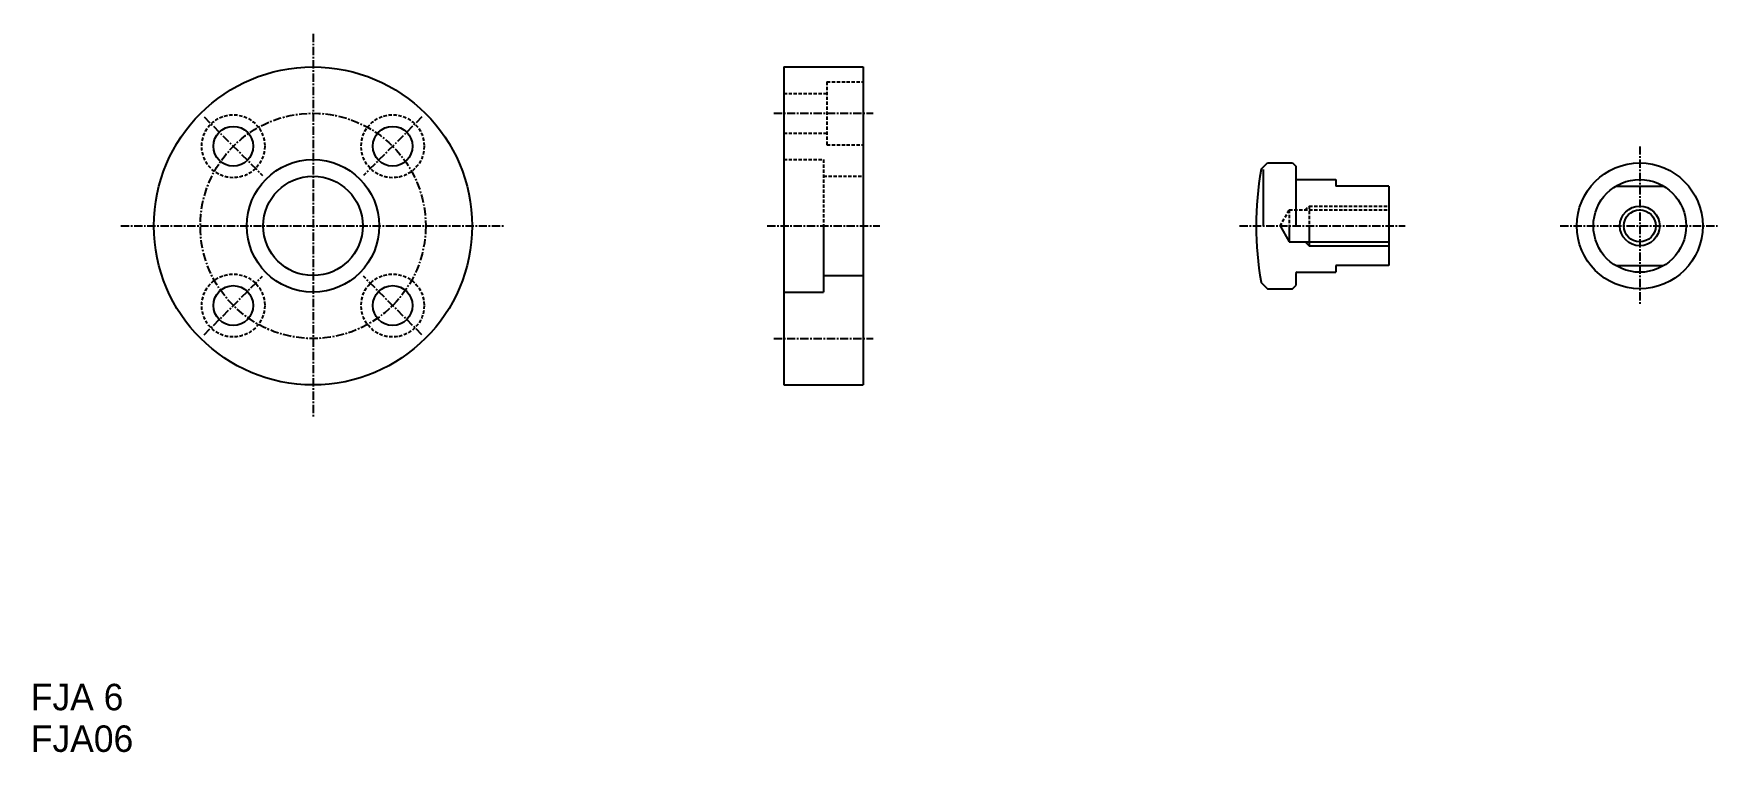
# Model space of a CAD drawing. Extents: x 0 to 255, y 0 to 108.
import ezdxf

# ---------------------------------------------------------------- set-up
doc = ezdxf.new("R2010")
doc.units = 0
doc.linetypes.add('CENTER', pattern=[2, 1.25, -0.25, 0.25, -0.25])
doc.linetypes.add('DASHED', pattern=[0.75, 0.5, -0.25])
doc.layers.get('0').update_dxf_attribs({"linetype": 'CONTINUOUS'})
doc.layers.add('CENTER', color=1, linetype='CENTER')

msp = doc.modelspace()

# ---------------------------------------------------------------- linework, layer by layer
at = {"color": 7, "linetype": 'CONTINUOUS'}
for p, q in [((113.6, 103.39), (113.6, 55.39)), ((113.6, 103.39), (125.6, 103.39)), ((125.6, 103.39), (125.6, 55.39)), ((185.61, 87.89), (186.61, 88.89)), ((186, 79.39), (186, 87.89)), ((186.61, 88.89), (190.39, 88.89)), ((190.39, 88.89), (190.89, 88.39)), ((190.89, 88.39), (190.89, 79.39)), ((191.09, 86.39), (196.89, 86.39)), ((196.89, 86.39), (196.89, 85.39)), ((204.89, 85.39), (196.89, 85.39)), ((204.89, 85.39), (204.89, 73.39)), ((239.16, 85.39), (246.37, 85.39)), ((119.6, 79.39), (119.6, 69.39)), ((188.5, 79.39), (189.89, 76.99)), ((189.89, 79.39), (189.89, 76.99)), ((192.89, 79.39), (192.89, 76.39)), ((189.89, 76.99), (204.89, 76.99)), ((119.6, 71.89), (125.6, 71.89)), ((190.89, 72.19), (190.89, 70.39)), ((191.09, 72.39), (196.89, 72.39)), ((204.89, 73.39), (196.89, 73.39)), ((196.89, 73.39), (196.89, 72.39)), ((239.16, 73.39), (246.37, 73.39)), ((113.6, 69.39), (119.6, 69.39)), ((185.61, 70.89), (186.61, 69.89)), ((186.61, 69.89), (190.39, 69.89)), ((190.39, 69.89), (190.89, 70.39)), ((113.6, 55.39), (125.6, 55.39))]:
    msp.add_line(p, q, dxfattribs=at)
at = {"color": 3, "linetype": 'DASHED'}
for p, q in [((113.6, 99.39), (120.1, 99.39)), ((120.1, 101.14), (120.1, 91.64)), ((120.1, 101.14), (125.6, 101.14)), ((113.6, 93.39), (120.1, 93.39)), ((120.1, 91.64), (125.6, 91.64)), ((113.6, 89.39), (119.6, 89.39)), ((119.6, 89.39), (119.6, 77.89)), ((119.6, 86.89), (125.6, 86.89)), ((188.5, 79.39), (189.89, 81.79)), ((189.89, 81.79), (204.89, 81.79)), ((189.89, 81.79), (189.89, 79.39)), ((192.29, 81.79), (192.89, 82.39)), ((192.89, 82.39), (204.89, 82.39)), ((192.89, 82.39), (192.89, 79.39))]:
    msp.add_line(p, q, dxfattribs=at)
msp.add_line((113.6, 79.39), (113.6, 79.39))
at = {"color": 3, "linetype": 'CONTINUOUS'}
for p, q in [((192.29, 76.99), (192.89, 76.39)), ((192.89, 76.39), (204.89, 76.39))]:
    msp.add_line(p, q, dxfattribs=at)
at = {"color": 7, "linetype": 'CONTINUOUS'}
for centre, radius in [((42.58, 79.39), 24), ((30.55, 91.41), 3), ((54.6, 91.41), 3), ((42.58, 79.39), 10), ((42.58, 79.39), 7.5), ((242.77, 79.39), 9.5), ((242.77, 79.39), 7), ((242.77, 79.39), 2.4), ((30.55, 67.37), 3), ((54.6, 67.37), 3)]:
    msp.add_circle(centre, radius, dxfattribs=at)
at = {"color": 3, "linetype": 'DASHED'}
for centre in [(30.55, 91.41), (54.6, 91.41), (30.55, 67.37), (54.6, 67.37)]:
    msp.add_circle(centre, 4.75, dxfattribs=at)
at = {"color": 3, "linetype": 'CONTINUOUS'}
msp.add_circle((242.77, 79.39), 3, dxfattribs=at)
at = {"color": 7, "linetype": 'CONTINUOUS'}
for centre, radius, start, end in [((234.89, 79.39), 50, 170.2122, 189.7878), ((191.09, 86.59), 0.2, 180, 270), ((191.09, 72.19), 0.2, 90.0002, 180)]:
    msp.add_arc(centre, radius, start, end, dxfattribs=at)
at = {"layer": 'CENTER', "color": 1, "linetype": 'CENTER'}
for p, q in [((42.58, 108.39), (42.58, 50.39)), ((26.14, 95.83), (34.97, 87)), ((59.02, 95.83), (50.18, 87)), ((112.1, 96.39), (127.1, 96.39)), ((242.77, 91.39), (242.77, 67.39)), ((13.58, 79.39), (71.58, 79.39)), ((111.1, 79.39), (128.1, 79.39)), ((182.39, 79.39), (207.39, 79.39)), ((230.77, 79.39), (254.77, 79.39)), ((26.14, 62.95), (34.97, 71.79)), ((59.02, 62.95), (50.18, 71.79)), ((112.1, 62.39), (127.1, 62.39))]:
    msp.add_line(p, q, dxfattribs=at)
msp.add_circle((42.58, 79.39), 17, dxfattribs=at)

# ---------------------------------------------------------------- texts
for s, p in [('FJA 6', (0, 6.28)), ('FJA06', (0, 0))]:
    msp.add_text(s, height=4).set_placement(p)

doc.saveas('drawing.dxf')
